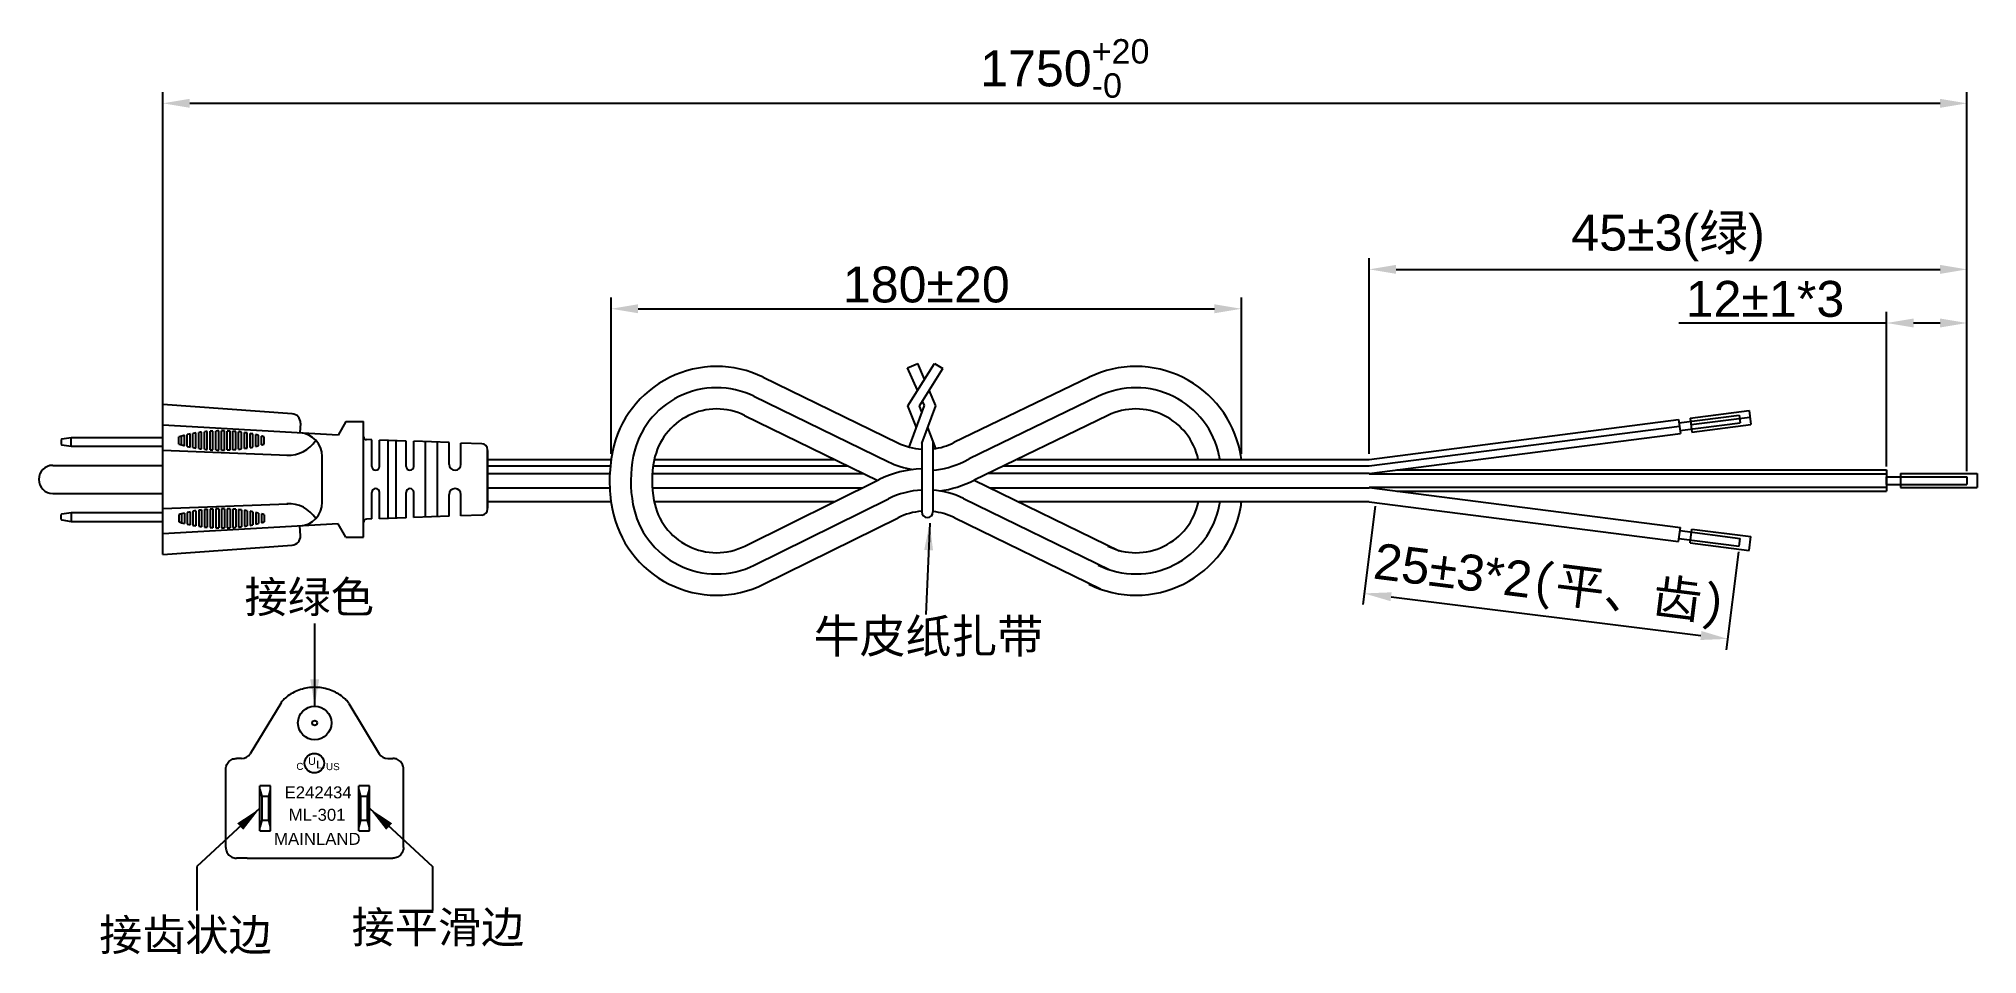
# Model space of a CAD drawing. Header units: millimetres. Extents: x 137 to 310, y 128 to 210.
import ezdxf

# ---------------------------------------------------------------- set-up
doc = ezdxf.new("R2010")
doc.units = ezdxf.units.MM
doc.header["$PDMODE"] = 3
doc.layers.add('MAIN', color=7, linetype='Continuous')
doc.layers.add('实体', color=7, linetype='Continuous', lineweight=25)
doc.styles.add('CHINA', font='txt.shx', dxfattribs={"bigfont": 'chineset.shx'})
doc.styles.get("Standard").update_dxf_attribs({"font": 'ARIAL.TTF'})
doc.dimstyles.new('mainland', dxfattribs={"dimscale": 0.8, "dimtxt": 4, "dimasz": 3, "dimexe": 1.25, "dimexo": 0.625, "dimtad": 1, "dimdec": 3, "dimzin": 9, "dimdsep": 46, "dimtxsty": 'Standard', "dimcen": 2.5, "dimazin": 0, "dimtfac": 1, "dimtdec": 3, "dimtmove": 0, "dimatfit": 3, "dimfxl": 0, "dimarcsym": 0})

# ---------------------------------------------------------------- blocks, each defined once
blk = doc.blocks.new('*D6')
at = {"color": 0, "lineweight": -2}
for p, q in [((147.74, 172.08), (147.74, 204.85)), ((308.61, 171.08), (308.61, 204.85)), ((150.14, 203.85), (306.21, 203.85))]:
    blk.add_line(p, q, dxfattribs=at)
at = {"color": 0}
for points in [[(150.14, 204.25), (150.14, 203.45), (147.74, 203.85)], [(306.21, 204.25), (306.21, 203.45), (308.61, 203.85)]]:
    blk.add_solid(points, dxfattribs=at)
at = {"layer": 'Defpoints', "color": 0}
for p in [(308.61, 203.85), (147.74, 171.58), (308.61, 170.58)]:
    blk.add_point(p, dxfattribs=at)
at = {"color": 0, "insert": (228.17, 206.96), "char_height": 3.2, "attachment_point": 5}
blk.add_mtext('\\A1;1750{\\H0.68x;\\S+20^ -0;}', dxfattribs=at)
blk = doc.blocks.new('*D7')
at = {"color": 0, "lineweight": -2}
for p, q in [((255.31, 172.62), (255.31, 190.05)), ((257.71, 189.05), (306.21, 189.05)), ((308.61, 171.08), (308.61, 190.05))]:
    blk.add_line(p, q, dxfattribs=at)
at = {"color": 0}
for points in [[(257.71, 189.45), (257.71, 188.65), (255.31, 189.05)], [(306.21, 189.45), (306.21, 188.65), (308.61, 189.05)]]:
    blk.add_solid(points, dxfattribs=at)
at = {"layer": 'Defpoints', "color": 0}
for p in [(308.61, 189.05), (255.31, 172.12), (308.61, 170.58)]:
    blk.add_point(p, dxfattribs=at)
at = {"color": 0, "insert": (281.96, 191.85), "char_height": 3.2, "attachment_point": 5}
blk.add_mtext('45%%P3({\\fSimSun|b0|i0|c134|p54;绿})', dxfattribs=at)
blk = doc.blocks.new('*D8')
at = {"color": 0, "lineweight": -2}
for p, q in [((301.45, 171.47), (301.45, 185.27)), ((308.61, 171.08), (308.61, 185.27)), ((301.45, 184.27), (282.93, 184.27)), ((306.21, 184.27), (303.85, 184.27))]:
    blk.add_line(p, q, dxfattribs=at)
at = {"color": 0}
for points in [[(303.85, 184.67), (303.85, 183.87), (301.45, 184.27)], [(306.21, 184.67), (306.21, 183.87), (308.61, 184.27)]]:
    blk.add_solid(points, dxfattribs=at)
at = {"layer": 'Defpoints', "color": 0}
for p in [(308.61, 184.27), (301.45, 170.97), (308.61, 170.58)]:
    blk.add_point(p, dxfattribs=at)
at = {"color": 0, "insert": (290.6, 186.4), "char_height": 3.2, "attachment_point": 5}
blk.add_mtext('12%%P1*3', dxfattribs=at)
blk = doc.blocks.new('*D9')
at = {"color": 0, "lineweight": -2}
for p, q in [((187.72, 172.62), (187.72, 186.54)), ((190.12, 185.54), (241.51, 185.54)), ((243.91, 172.62), (243.91, 186.54))]:
    blk.add_line(p, q, dxfattribs=at)
at = {"color": 0}
for points in [[(190.12, 185.94), (190.12, 185.14), (187.72, 185.54)], [(241.51, 185.94), (241.51, 185.14), (243.91, 185.54)]]:
    blk.add_solid(points, dxfattribs=at)
at = {"layer": 'Defpoints', "color": 0}
for p in [(243.91, 185.54), (187.72, 172.12), (243.91, 172.12)]:
    blk.add_point(p, dxfattribs=at)
at = {"color": 0, "insert": (215.82, 187.68), "char_height": 3.2, "attachment_point": 5}
blk.add_mtext('180%%P20', dxfattribs=at)
blk = doc.blocks.new('*D11')
at = {"color": 0, "lineweight": -2}
for p, q in [((255.85, 167.94), (254.75, 159.18)), ((288.24, 163.89), (287.14, 155.13)), ((257.26, 159.87), (284.89, 156.42))]:
    blk.add_line(p, q, dxfattribs=at)
at = {"color": 0}
for points in [[(257.31, 160.27), (257.21, 159.48), (254.87, 160.17)], [(284.94, 156.82), (284.84, 156.02), (287.27, 156.12)]]:
    blk.add_solid(points, dxfattribs=at)
at = {"layer": 'Defpoints', "color": 0}
for p in [(255.91, 168.44), (288.3, 164.39), (287.27, 156.12)]:
    blk.add_point(p, dxfattribs=at)
at = {"color": 0, "insert": (271.39, 160.72), "char_height": 3.2, "attachment_point": 5, "rotation": 352.8757}
blk.add_mtext('25%%P3*2{\\fSimSun|b0|i0|c134|p54;(平、齿)}', dxfattribs=at)

msp = doc.modelspace()

# ---------------------------------------------------------------- linework, layer by layer
at = {"color": 7}
for p, q in [((214.1575, 180.2854), (215.0606, 180.671)), ((216.5529, 180.671), (217.2856, 180.2134))]:
    msp.add_line(p, q, dxfattribs=at)
at = {"color": 7, "linetype": 'Continuous'}
for p, q in [((215.0492, 178.2768), (214.1575, 180.2854)), ((214.1728, 176.8815), (216.5529, 180.671)), ((215.6645, 179.2566), (215.0606, 180.671)), ((215.2046, 176.8815), (217.2856, 180.2134)), ((216.6787, 176.8815), (216.0801, 178.2833)), ((214.935, 174.9706), (214.1728, 176.8815)), ((214.2969, 173.2133), (215.6469, 176.9306)), ((215.4244, 176.3181), (215.2046, 176.8815)), ((215.4121, 173.5259), (216.6787, 176.8815)), ((215.6469, 176.9306), (215.4759, 177.3157)), ((216.6827, 173.0929), (215.9539, 174.9611)), ((216.4157, 173.7773), (216.4157, 167.4288))]:
    msp.add_line(p, q, dxfattribs=at)
for p, q in [((201.2793, 179.4408), (213.2793, 173.5937)), ((230.3612, 179.4437), (218.2885, 173.6074)), ((147.7392, 163.6452), (147.7392, 177.0183)), ((159.2836, 176.1796), (147.7392, 177.0183)), ((200.4491, 177.737), (212.4491, 171.8898)), ((231.1855, 177.737), (219.6424, 172.1624)), ((283.9345, 175.7907), (289.1787, 176.4635)), ((289.1787, 176.4635), (289.338, 175.2215)), ((163.3763, 174.2805), (147.7392, 175.1755)), ((160.0149, 175.3468), (159.965, 174.4757)), ((164.0607, 175.4914), (163.3763, 174.2805)), ((164.0607, 175.4914), (165.6402, 175.4914)), ((165.6402, 165.172), (165.6402, 175.4914)), ((199.6189, 176.0332), (211.4914, 170.2481)), ((232.0097, 176.0303), (220.0914, 170.2744)), ((255.3084, 172.118), (282.8962, 175.6575)), ((255.3084, 171.5301), (282.9704, 175.0791)), ((282.8962, 175.6575), (283.0556, 174.4155)), ((282.9318, 175.38), (288.3011, 176.0689)), ((283.02, 174.6929), (288.3892, 175.3818)), ((283.9345, 175.7907), (284.0938, 174.5487)), ((284.0087, 175.2123), (289.2529, 175.8852)), ((284.0938, 174.5487), (289.338, 175.2215)), ((288.3011, 176.0689), (288.3892, 175.3818)), ((138.6834, 173.8928), (138.6834, 173.4572)), ((138.7284, 173.9449), (139.5785, 174.0699)), ((138.7284, 173.4051), (139.5785, 173.2801)), ((139.5785, 174.0699), (147.7392, 174.0699)), ((139.5785, 173.2801), (139.5785, 174.0699)), ((139.5785, 173.2801), (147.7392, 173.2801)), ((147.7392, 172.9366), (158.8878, 172.4945)), ((166.3773, 173.8593), (165.8941, 173.8765)), ((166.3773, 171.49), (166.3773, 173.8593)), ((169.431, 173.7502), (167.0618, 173.8348)), ((167.0618, 171.49), (167.0618, 173.8348)), ((167.8515, 166.8568), (167.8515, 173.8066)), ((168.536, 166.8813), (168.536, 173.7822)), ((169.431, 171.49), (169.431, 173.7502)), ((173.2745, 173.613), (170.1155, 173.7258)), ((170.1155, 171.49), (170.1155, 173.7258)), ((171.1685, 166.9753), (171.1685, 173.6882)), ((172.2215, 167.0129), (172.2215, 173.6506)), ((173.2745, 171.6743), (173.2745, 173.613)), ((176.189, 173.5089), (174.3275, 173.5753)), ((174.3275, 171.6743), (174.3275, 173.5753)), ((176.6967, 167.6808), (176.6967, 172.9827)), ((255.3084, 170.8555), (283.0556, 174.4155)), ((137.9331, 171.5822), (147.7392, 171.5822)), ((161.9547, 168.2905), (161.9547, 172.3729)), ((176.6967, 168.5455), (176.6967, 172.118)), ((176.6967, 172.118), (187.7204, 172.118)), ((176.6967, 171.5301), (187.6468, 171.5301)), ((191.4654, 171.5301), (192.8762, 171.5301)), ((191.4654, 171.5301), (208.8604, 171.5301)), ((191.5695, 172.118), (207.6539, 172.118)), ((195.904, 171.5301), (208.8604, 171.5301)), ((219.1289, 171.9086), (219.6424, 172.1624)), ((222.6915, 171.5301), (255.3084, 171.5301)), ((222.6915, 171.5301), (235.1371, 171.5301)), ((223.9088, 172.118), (255.3084, 172.118)), ((257.7616, 171.1703), (301.4453, 171.1703)), ((301.4453, 171.1703), (301.4453, 169.2886)), ((176.6967, 170.8555), (187.595, 170.8555)), ((176.6967, 169.5931), (187.5908, 169.5931)), ((191.3867, 169.5931), (210.166, 169.5931)), ((191.3926, 170.8555), (210.2448, 170.8555)), ((199.6379, 164.3898), (211.6185, 170.3109)), ((220.0914, 170.2744), (233.0158, 163.9768)), ((221.4897, 169.5931), (255.3084, 169.5931)), ((255.3084, 170.8267), (301.4453, 170.8267)), ((255.3084, 169.6322), (301.4453, 169.6322)), ((255.3084, 169.6033), (283.0556, 166.0434)), ((301.4453, 170.8267), (301.4453, 169.6322)), ((301.4453, 170.5758), (308.6059, 170.5758)), ((301.4453, 169.8831), (301.4453, 170.5758)), ((301.4453, 169.8831), (308.6059, 169.8831)), ((302.6846, 170.8555), (302.6846, 169.6033)), ((302.6846, 170.8555), (309.5265, 170.8555)), ((302.6846, 169.6033), (309.5265, 169.6033)), ((308.6059, 170.5758), (308.6059, 169.8831)), ((309.5265, 170.8555), (309.5265, 169.6033)), ((137.9331, 169.0813), (147.7392, 169.0813)), ((147.7392, 167.7269), (158.8878, 168.1689)), ((166.3773, 166.8042), (166.3773, 169.1734)), ((167.0618, 166.8286), (167.0618, 169.1734)), ((169.431, 166.9132), (169.431, 169.1734)), ((170.1155, 166.9377), (170.1155, 169.1734)), ((173.2745, 167.0505), (173.2745, 168.9892)), ((174.3275, 167.0881), (174.3275, 168.9892)), ((187.7075, 168.3306), (176.6967, 168.3306)), ((207.6116, 168.3306), (191.5515, 168.3306)), ((200.4776, 162.6907), (212.4583, 168.6118)), ((219.1381, 168.6305), (232.1856, 162.273)), ((255.3084, 168.3306), (224.0806, 168.3306)), ((255.3084, 168.3409), (282.8962, 164.8014)), ((257.7616, 169.2886), (301.4453, 169.2886)), ((138.6834, 166.7707), (138.6834, 167.2062)), ((138.7284, 167.2583), (139.5785, 167.3833)), ((138.7284, 166.7186), (139.5785, 166.5936)), ((139.5785, 167.3833), (147.7392, 167.3833)), ((139.5785, 167.3833), (139.5785, 166.5936)), ((139.5785, 166.5936), (147.7392, 166.5936)), ((163.3763, 166.383), (147.7392, 165.4879)), ((160.0149, 165.3167), (159.965, 166.1877)), ((164.0607, 165.172), (163.3763, 166.383)), ((166.3773, 166.8042), (165.8941, 166.7869)), ((169.431, 166.9132), (167.0618, 166.8286)), ((173.2745, 167.0505), (170.1155, 166.9377)), ((176.189, 167.1546), (174.3275, 167.0881)), ((201.3174, 160.9916), (213.298, 166.9127)), ((218.3079, 166.9267), (231.3554, 160.5691)), ((282.8962, 164.8014), (283.0556, 166.0434)), ((147.7392, 163.6452), (159.2836, 164.4839)), ((164.0607, 165.172), (165.6402, 165.172)), ((282.9318, 165.0789), (288.3011, 164.39)), ((283.02, 165.7659), (288.3892, 165.0771)), ((283.9345, 164.6682), (284.0938, 165.9102)), ((283.9345, 164.6682), (289.1787, 163.9953)), ((284.0938, 165.9102), (289.338, 165.2374)), ((288.3011, 164.39), (288.3892, 165.0771)), ((289.1787, 163.9953), (289.338, 165.2374)), ((158.2545, 150.3735), (155.5262, 145.8843)), ((164.3168, 150.3735), (167.0452, 145.8843)), ((154.7665, 145.4614), (154.3134, 145.4653)), ((167.8049, 145.4614), (168.258, 145.4653)), ((153.3603, 137.5268), (153.3603, 144.5168)), ((169.211, 137.5268), (169.211, 144.5168)), ((157.3574, 143.0176), (156.407, 143.0176)), ((156.407, 139.0259), (156.407, 143.0176)), ((156.407, 142.7008), (156.5654, 142.0672)), ((156.5654, 142.0672), (156.5654, 139.9763)), ((157.199, 142.0672), (156.5654, 142.0672)), ((157.199, 142.0672), (157.3574, 142.7008)), ((157.199, 139.9763), (157.199, 142.0672)), ((157.3574, 139.0259), (157.3574, 143.0176)), ((165.214, 139.0259), (165.214, 143.0176)), ((166.1644, 143.0176), (165.214, 143.0176)), ((165.214, 142.7008), (165.3724, 142.0672)), ((165.3724, 142.0672), (165.3724, 139.9763)), ((166.006, 142.0672), (165.3724, 142.0672)), ((166.006, 142.0672), (166.1644, 142.7008)), ((166.006, 139.9763), (166.006, 142.0672)), ((166.1644, 139.0259), (166.1644, 143.0176)), ((156.5654, 139.9763), (156.407, 139.3427)), ((156.407, 139.0259), (157.3574, 139.0259)), ((156.5654, 139.9763), (157.199, 139.9763)), ((157.3574, 139.3427), (157.199, 139.9763)), ((165.3724, 139.9763), (165.214, 139.3427)), ((165.214, 139.0259), (166.1644, 139.0259)), ((165.3724, 139.9763), (166.006, 139.9763)), ((166.1644, 139.3427), (166.006, 139.9763)), ((155.2665, 136.5866), (154.3134, 136.5782)), ((155.2665, 136.5866), (167.3049, 136.5866)), ((167.3049, 136.5866), (168.258, 136.5782))]:
    msp.add_line(p, q)
at = {"extrusion": (-5.67718e-17, -0.927184, 0.374607)}
for p, q in [((151.451, 173.0215, -1.9225), (151.451, 174.5749, 1.9225)), ((151.7055, 172.9977, -1.9812), (151.7055, 174.5987, 1.9812)), ((151.96, 172.9785, -2.0288), (151.96, 174.6179, 2.0288)), ((152.2145, 172.9637, -2.0656), (152.2145, 174.6327, 2.0656)), ((152.4689, 172.9531, -2.0917), (152.4689, 174.6433, 2.0917)), ((152.7234, 172.9468, -2.1072), (152.7234, 174.6496, 2.1072)), ((152.9779, 172.9447, -2.1124), (152.9779, 174.6517, 2.1124)), ((153.2324, 172.9468, -2.1072), (153.2324, 174.6496, 2.1072)), ((153.4868, 172.9531, -2.0917), (153.4868, 174.6433, 2.0917)), ((153.7413, 172.9637, -2.0656), (153.7413, 174.6327, 2.0656)), ((153.9958, 172.9785, -2.0288), (153.9958, 174.6179, 2.0288)), ((154.2503, 172.9977, -1.9812), (154.2503, 174.5987, 1.9812)), ((154.5047, 173.0215, -1.9225), (154.5047, 174.5749, 1.9225)), ((149.1608, 173.4826, -0.7811), (149.1608, 174.1138, 0.7811)), ((149.4152, 173.4038, -0.9762), (149.4152, 174.1926, 0.9762)), ((149.6697, 173.3335, -1.1502), (149.6697, 174.2629, 1.1502)), ((149.9242, 173.2708, -1.3053), (149.9242, 174.3256, 1.3053)), ((150.1787, 173.215, -1.4435), (150.1787, 174.3814, 1.4435)), ((150.4331, 173.1654, -1.5663), (150.4331, 174.431, 1.5663)), ((150.6876, 173.1216, -1.6747), (150.6876, 174.4748, 1.6747)), ((150.9421, 173.0832, -1.7697), (150.9421, 174.5132, 1.7697)), ((151.1966, 173.0499, -1.8521), (151.1966, 174.5465, 1.8521)), ((154.7592, 173.0499, -1.8521), (154.7592, 174.5465, 1.8521)), ((155.0137, 173.0832, -1.7697), (155.0137, 174.5132, 1.7697)), ((155.2682, 173.1216, -1.6747), (155.2682, 174.4748, 1.6747)), ((155.5226, 173.1654, -1.5663), (155.5226, 174.431, 1.5663)), ((155.7771, 173.215, -1.4435), (155.7771, 174.3814, 1.4435)), ((156.0316, 173.2708, -1.3053), (156.0316, 174.3256, 1.3053)), ((156.2861, 173.3335, -1.1502), (156.2861, 174.2629, 1.1502)), ((156.5405, 173.4038, -0.9762), (156.5405, 174.1926, 0.9762)), ((156.795, 173.4826, -0.7811), (156.795, 174.1138, 0.7811))]:
    msp.add_line(p, q, dxfattribs=at)
at = {"extrusion": (5.67718e-17, 0.927184, 0.374607)}
for p, q in [((151.7055, 167.6657, -1.9812), (151.7055, 166.0648, 1.9812)), ((151.96, 167.685, -2.0288), (151.96, 166.0456, 2.0288)), ((152.2145, 167.6998, -2.0656), (152.2145, 166.0307, 2.0656)), ((152.4689, 167.7103, -2.0917), (152.4689, 166.0202, 2.0917)), ((152.7234, 167.7166, -2.1072), (152.7234, 166.0139, 2.1072)), ((152.9779, 167.7187, -2.1124), (152.9779, 166.0118, 2.1124)), ((153.2324, 167.7166, -2.1072), (153.2324, 166.0139, 2.1072)), ((153.4868, 167.7103, -2.0917), (153.4868, 166.0202, 2.0917)), ((153.7413, 167.6998, -2.0656), (153.7413, 166.0307, 2.0656)), ((153.9958, 167.685, -2.0288), (153.9958, 166.0456, 2.0288)), ((154.2503, 167.6657, -1.9812), (154.2503, 166.0648, 1.9812)), ((149.1608, 167.1808, -0.7811), (149.1608, 166.5497, 0.7811)), ((149.4152, 167.2597, -0.9762), (149.4152, 166.4708, 0.9762)), ((149.6697, 167.33, -1.1502), (149.6697, 166.4006, 1.1502)), ((149.9242, 167.3926, -1.3053), (149.9242, 166.3379, 1.3053)), ((150.1787, 167.4485, -1.4435), (150.1787, 166.282, 1.4435)), ((150.4331, 167.4981, -1.5663), (150.4331, 166.2324, 1.5663)), ((150.6876, 167.5419, -1.6747), (150.6876, 166.1886, 1.6747)), ((150.9421, 167.5803, -1.7697), (150.9421, 166.1502, 1.7697)), ((151.1966, 167.6136, -1.8521), (151.1966, 166.117, 1.8521)), ((151.451, 167.642, -1.9225), (151.451, 166.0885, 1.9225)), ((154.5047, 167.642, -1.9225), (154.5047, 166.0885, 1.9225)), ((154.7592, 167.6136, -1.8521), (154.7592, 166.117, 1.8521)), ((155.0137, 167.5803, -1.7697), (155.0137, 166.1502, 1.7697)), ((155.2682, 167.5419, -1.6747), (155.2682, 166.1886, 1.6747)), ((155.5226, 167.4981, -1.5663), (155.5226, 166.2324, 1.5663)), ((155.7771, 167.4485, -1.4435), (155.7771, 166.282, 1.4435)), ((156.0316, 167.3926, -1.3053), (156.0316, 166.3379, 1.3053)), ((156.2861, 167.33, -1.1502), (156.2861, 166.4006, 1.1502)), ((156.5405, 167.2597, -0.9762), (156.5405, 166.4708, 0.9762)), ((156.795, 167.1808, -0.7811), (156.795, 166.5497, 0.7811))]:
    msp.add_line(p, q, dxfattribs=at)
for points in [[(191.4654, 171.5301), (195.904, 171.5301)], [(235.1371, 171.5301), (240.1692, 171.5301)], [(255.3084, 170.8555), (221.2947, 170.8555)]]:
    msp.add_lwpolyline(points)
for centre, radius in [((161.2857, 148.625), 1.489), ((161.2857, 148.625), 0.2218), ((161.2553, 145.0417), 0.8692)]:
    msp.add_circle(centre, radius)
for centre, radius, start, end in [((197.1282, 170.9217), 9.4766, 64.02177, 168.635515), ((234.5063, 170.9217), 9.4766, 11.364485, 115.97823), ((197.1282, 170.9217), 7.5813, 64.02177, 168.635515), ((234.5063, 170.9217), 7.5813, 11.364485, 115.97823), ((197.1282, 170.9217), 5.686, 64.02177, 168.635515), ((234.5063, 170.9217), 5.686, 12.145474, 115.97823), ((159.2264, 175.3919), 0.7898, 356.724018, 85.844786), ((138.7361, 173.8928), 0.0527, 98.365886, 180), ((138.7361, 173.4572), 0.0527, 180, 261.634114), ((158.9648, 175.3565), 2.863, 266.999568, 327.517188), ((159.8487, 172.3729), 2.106, 0, 86.724018), ((165.9035, 174.1396), 0.2632, 180, 267.954592), ((176.1702, 172.9827), 0.5265, 0, 87.954592), ((215.7699, 178.7051), 5.686, 244.02177, 266.392579), ((215.7699, 178.7051), 5.686, 276.521868, 296.299652), ((137.9331, 170.3317), 1.2504, 90, 270), ((166.7195, 171.49), 0.3422, 180, 0), ((169.7732, 171.49), 0.3422, 180, 0), ((173.801, 171.6743), 0.5265, 180, 0), ((200.8199, 170.1797), 13.2421, 168.635515, 190.596925), ((200.8199, 170.1797), 11.3468, 168.635515, 190.596925), ((200.8199, 170.1797), 9.4515, 168.635515, 190.596925), ((215.8173, 161.8152), 9.4766, 92.450201, 116.299652), ((215.7699, 178.7051), 7.5813, 244.02177, 261.157525), ((215.7699, 178.7051), 7.5813, 274.660359, 296.299652), ((230.8147, 170.1797), 11.3468, 9.835642, 11.364485), ((230.8147, 170.1797), 13.2421, 8.416788, 11.364485), ((166.7195, 169.1734), 0.3422, 0, 180), ((169.7732, 169.1734), 0.3422, 0, 180), ((173.801, 168.9892), 0.5265, 0, 180), ((215.7699, 178.7051), 9.4766, 277.352526, 297.151873), ((158.9648, 165.307), 2.863, 32.482812, 93.000432), ((159.8487, 168.2905), 2.106, 273.275982, 0), ((176.1702, 167.6808), 0.5265, 272.045408, 0), ((197.1186, 169.4872), 9.4766, 190.596925, 296.299652), ((197.1186, 169.4872), 7.5813, 190.596925, 296.299652), ((197.1186, 169.4872), 5.686, 190.596925, 296.299652), ((215.8173, 161.8152), 7.5813, 93.063277, 116.299652), ((215.8173, 161.8152), 7.5813, 64.02177, 85.698778), ((234.5159, 169.4872), 9.4766, 243.700348, 349.403075), ((234.5159, 169.4872), 7.5813, 243.700348, 349.403075), ((234.5159, 169.4872), 5.686, 243.700348, 348.262897), ((230.8147, 170.1797), 11.3468, 349.403075, 350.621026), ((230.8147, 170.1797), 13.2421, 349.403075, 351.973036), ((138.7361, 167.2062), 0.0527, 98.365886, 180), ((138.7361, 166.7707), 0.0527, 180, 261.634114), ((165.9035, 166.5238), 0.2632, 92.045408, 180), ((215.8173, 161.8152), 5.686, 94.085886, 116.299652), ((215.8173, 161.8152), 5.686, 64.02177, 83.958402), ((159.2264, 165.2716), 0.7898, 274.155214, 3.275982), ((154.7742, 146.3413), 0.88, 269.498559, 328.710324), ((167.7972, 146.3413), 0.88, 211.289676, 270.501441)]:
    msp.add_arc(centre, radius, start, end)
at = {"extrusion": (-5.67718e-17, -0.927184, 0.374607)}
for centre, start, end in [((152.9779, 61.5928, -161.1429), 102.691235, 105.285941), ((152.9779, 61.5928, -161.1429), 97.574671, 100.122747), ((152.9779, 61.5928, -161.1429), 92.518353, 95.041587), ((152.9779, 61.5928, -161.1429), 87.481647, 90), ((152.9779, 61.5928, -161.1429), 82.425329, 84.958413), ((152.9779, 61.5928, -161.1429), 77.308765, 79.877253), ((152.9779, 61.5928, -161.1429), 72.086805, 74.714059), ((152.9779, 61.5928, -161.1429), 124.834794, 131.230577), ((152.9779, 68.6191, -161.1429), 228.769423, 235.165206), ((152.9779, 61.5928, -161.1429), 118.903335, 121.821369), ((152.9779, 68.6191, -161.1429), 238.178631, 241.096665), ((152.9779, 61.5928, -161.1429), 113.294326, 116.065218), ((152.9779, 68.6191, -161.1429), 243.934782, 246.705674), ((152.9779, 61.5928, -161.1429), 107.913195, 110.580017), ((152.9779, 68.6191, -161.1429), 249.419983, 252.086805), ((152.9779, 68.6191, -161.1429), 254.714059, 257.308765), ((152.9779, 68.6191, -161.1429), 259.877253, 262.425329), ((152.9779, 68.6191, -161.1429), 264.958413, 267.481647), ((152.9779, 68.6191, -161.1429), 270, 272.518353), ((152.9779, 68.6191, -161.1429), 275.041587, 277.574671), ((152.9779, 68.6191, -161.1429), 280.122747, 282.691235), ((152.9779, 68.6191, -161.1429), 285.285941, 287.913195), ((152.9779, 61.5928, -161.1429), 66.705674, 69.419983), ((152.9779, 68.6191, -161.1429), 290.580017, 293.294326), ((152.9779, 61.5928, -161.1429), 61.096665, 63.934782), ((152.9779, 68.6191, -161.1429), 296.065218, 298.903335), ((152.9779, 61.5928, -161.1429), 55.165206, 58.178631), ((152.9779, 68.6191, -161.1429), 301.821369, 304.834794), ((152.9779, 61.5928, -161.1429), 48.769423, 52.03707), ((152.9779, 68.6191, -161.1429), 307.96293, 311.230577)]:
    msp.add_arc(centre, 5.7915, start, end, dxfattribs=at)
at = {"extrusion": (5.67718e-17, 0.927184, 0.374607)}
for centre, start, end in [((-152.9779, -58.9957, 154.7148), 282.691235, 285.285941), ((-152.9779, -58.9957, 154.7148), 277.574671, 280.122747), ((-152.9779, -58.9957, 154.7148), 272.518353, 275.041587), ((-152.9779, -58.9957, 154.7148), 267.481647, 270), ((-152.9779, -58.9957, 154.7148), 262.425329, 264.958413), ((-152.9779, -58.9957, 154.7148), 257.308765, 259.877253), ((-152.9779, -58.9957, 154.7148), 304.834794, 311.230577), ((-152.9779, -66.022, 154.7148), 48.769423, 55.165206), ((-152.9779, -58.9957, 154.7148), 298.903335, 301.821369), ((-152.9779, -66.022, 154.7148), 58.178631, 61.096665), ((-152.9779, -58.9957, 154.7148), 293.294326, 296.065218), ((-152.9779, -66.022, 154.7148), 63.934782, 66.705674), ((-152.9779, -58.9957, 154.7148), 287.913195, 290.580017), ((-152.9779, -66.022, 154.7148), 69.419983, 72.086805), ((-152.9779, -66.022, 154.7148), 74.714059, 77.308765), ((-152.9779, -66.022, 154.7148), 79.877253, 82.425329), ((-152.9779, -66.022, 154.7148), 84.958413, 87.481647), ((-152.9779, -66.022, 154.7148), 90, 92.518353), ((-152.9779, -66.022, 154.7148), 95.041587, 97.574671), ((-152.9779, -66.022, 154.7148), 100.122747, 102.691235), ((-152.9779, -58.9957, 154.7148), 252.086805, 254.714059), ((-152.9779, -66.022, 154.7148), 105.285941, 107.913195), ((-152.9779, -58.9957, 154.7148), 246.705674, 249.419983), ((-152.9779, -66.022, 154.7148), 110.580017, 113.294326), ((-152.9779, -58.9957, 154.7148), 241.096665, 243.934782), ((-152.9779, -66.022, 154.7148), 116.065218, 118.903335), ((-152.9779, -58.9957, 154.7148), 235.165206, 238.178631), ((-152.9779, -66.022, 154.7148), 121.821369, 124.834794), ((-152.9779, -58.9957, 154.7148), 228.769423, 232.03707), ((-152.9779, -66.022, 154.7148), 127.96293, 131.230577)]:
    msp.add_arc(centre, 5.7915, start, end, dxfattribs=at)
for points, start_tangent, end_tangent in [([(158.6511, 150.8374), (158.5029, 150.6976), (158.3697, 150.5419), (158.2545, 150.3735)], (-0.76344225, -0.64587609), (-0.51936514, -0.85455243)), ([(163.9203, 150.8374), (163.4045, 151.2089), (162.8367, 151.4961), (162.2315, 151.6915), (161.6035, 151.7903), (160.9678, 151.7903), (160.3397, 151.6914), (159.7346, 151.4961), (159.1669, 151.2089), (158.6511, 150.8374)], (-0.76344225, 0.64587609), (-0.76344225, -0.64587609)), ([(164.3168, 150.3735), (164.2017, 150.5419), (164.0685, 150.6976), (163.9203, 150.8374)], (-0.51936514, 0.85455243), (-0.76344225, 0.64587609)), ([(153.3603, 144.5168), (153.3845, 144.7304), (153.4553, 144.9324), (153.5691, 145.1126), (153.7199, 145.2623), (153.9003, 145.3744), (154.1014, 145.4432), (154.3134, 145.4653)], (0, 1), (0.9999617, -0.00875168)), ([(169.211, 144.5168), (169.1869, 144.7304), (169.116, 144.9324), (169.0023, 145.1126), (168.8515, 145.2623), (168.6711, 145.3744), (168.47, 145.4432), (168.258, 145.4653)], (0, 1), (-0.9999617, -0.00875168)), ([(153.3603, 137.5268), (153.3845, 137.3131), (153.4553, 137.1112), (153.5691, 136.931), (153.7199, 136.7812), (153.9003, 136.6692), (154.1014, 136.6004), (154.3134, 136.5782)], (0, -1), (0.9999617, 0.00875168)), ([(169.211, 137.5268), (169.1869, 137.3131), (169.116, 137.1112), (169.0023, 136.931), (168.8515, 136.7812), (168.6711, 136.6692), (168.47, 136.6004), (168.258, 136.5782)], (0, -1), (-0.9999617, 0.00875168))]:
    msp.add_spline(points, degree=3, dxfattribs=dict(start_tangent=start_tangent, end_tangent=end_tangent))
at = {"layer": 'MAIN'}
msp.add_arc((215.9139, 167.4288), 0.5018, 180, 0, dxfattribs=at)
at = {"layer": '实体'}
for p, q in [((176.6967, 172.8949), (176.6967, 167.7685)), ((176.6967, 172.8862), (176.6967, 167.7773)), ((215.4121, 173.5259), (215.4121, 167.4288))]:
    msp.add_line(p, q, dxfattribs=at)

# ---------------------------------------------------------------- texts
at = {"attachment_point": 1}
for s, insert, char_height, width in [('{\\fSimSun|b0|i0|c134|p54;接绿色}', (155.0344, 161.2651), 2.8182, 15.646671), ('{\\fSimSun|b0|i0|c134|p54;牛皮纸扎带}', (205.7769, 157.8655), 3, 26.891297), ('{\\fSimSun|b0|i0|c134|p54;接齿状边}', (142.0775, 131.149), 2.8182, 23.153973), ('{\\fSimSun|b0|i0|c134|p54;接平滑边}', (164.5874, 131.8339), 2.8182, 28.253573)]:
    msp.add_mtext(s, dxfattribs=dict(at, insert=insert, char_height=char_height, width=width))
at = {"attachment_point": 1, "style": 'CHINA'}
for s, insert, char_height, width in [('{\\fArial|b0|i0|c0|p34;U}', (160.7004, 145.5752), 0.686798, 7.560683), ('{\\fArial|b0|i0|c0|p34;L}', (161.4272, 145.2613), 0.686798, 7.560683), ('{\\fArial|b0|i0|c0|p34;C}', (159.6495, 145.0688), 0.628256, 6.916211), ('{\\fArial|b0|i0|c0|p34;US}', (162.2966, 145.0495), 0.628256, 6.916211), ('{\\fArial|b0|i0|c0|p34;E242434}', (158.6007, 142.9762), 1.069147, 7.101378), ('{\\fArial|b0|i0|c0|p34;ML-301}', (158.9697, 140.9764), 1.069147, 7.101378), ('{\\fArial|b0|i0|c0|p34;MAINLAND}', (157.6615, 138.8315), 1.069147, 7.101378)]:
    msp.add_mtext(s, dxfattribs=dict(at, insert=insert, char_height=char_height, width=width))

# ---------------------------------------------------------------- dimensions: what is measured, and where the dimension line sits
for base, p1, text, picture, middle in [((308.6059, 203.8458), (147.7392, 171.5822), '\\A1;1750{\\H0.68x;\\S+20^ -0;}', '*D6', (228.1725, 203.8458)), ((308.6059, 189.0521), (255.3084, 172.118), '45%%P3({\\fSimSun|b0|i0|c134|p54;绿})', '*D7', (281.9571, 189.0521)), ((308.6059, 184.2695), (301.4453, 170.9703), '12%%P1*3', '*D8', (290.5999, 184.2695))]:
    dim = msp.add_linear_dim(base=base, p1=p1, p2=(308.6059, 170.5758), text=text, dimstyle='mainland')
    dim.commit()
    dim.dimension.update_dxf_attribs({"geometry": picture, "text_midpoint": middle, "dimtype": 160})
dim = msp.add_linear_dim(base=(243.9142, 185.5413), p1=(187.7204, 172.118), p2=(243.9142, 172.118), text='180%%P20', dimstyle='mainland')
dim.commit()
dim.dimension.update_dxf_attribs({"geometry": '*D9', "text_midpoint": (215.8173, 187.6751)})
dim = msp.add_linear_dim(base=(287.2677, 156.1217), p1=(255.9083, 168.4387), p2=(288.3011, 164.39), angle=352.875716, text='25%%P3*2{\\fSimSun|b0|i0|c134|p54;(平、齿)}', dimstyle='mainland')
dim.commit()
dim.dimension.update_dxf_attribs({"geometry": '*D11', "text_midpoint": (271.0712, 158.1461), "dimtype": 161})

# ---------------------------------------------------------------- leaders
for points in [[(216.1262, 166.4224), (215.7869, 158.2891)], [(161.2857, 150.1139), (161.2857, 157.4854)], [(156.407, 141.0218), (150.7885, 135.8235), (150.7885, 131.9187)], [(166.1644, 141.0218), (171.7829, 135.8235), (171.7829, 131.9187)]]:
    msp.add_leader(points, dimstyle='mainland', override={"dimgap": 0.625, "dimtad": 0})

doc.saveas('drawing.dxf')
